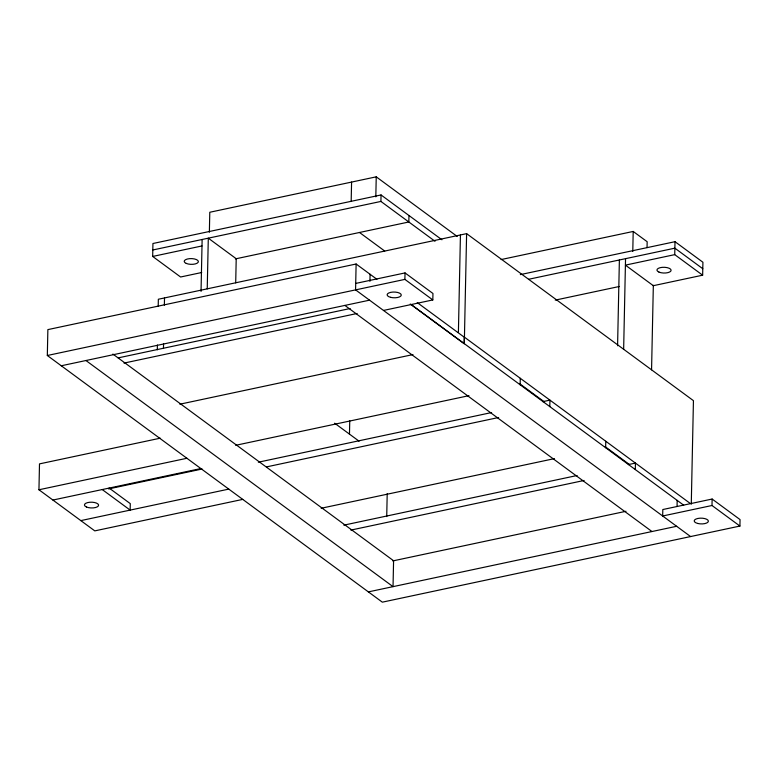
<?xml version="1.0" encoding="UTF-8"?>
<svg xmlns="http://www.w3.org/2000/svg" width="779" height="779" viewBox="0 0 779 779"><rect width="100%" height="100%" fill="white"/><g stroke="black" fill="none" stroke-linecap="round" stroke-linejoin="round"><path stroke-width="1.17" d="M242.746 499.388L94.785 530.879L38.95 489.767L39.495 463.885L160.231 438.188M739.914 526.059L711.996 505.503L662.676 516L662.812 509.534L712.133 499.037L740.05 519.593L739.914 526.059L382.333 602.167L47.324 355.497L47.87 329.614L356.12 264.003L376.929 279.301M201.722 272.504L180.592 277.003L152.674 256.447L152.937 243.506L381.048 194.954L441.927 239.776M157.29 349.82L157.397 345M158.205 306.468L158.351 299.243L466.611 233.642L693.437 400.659L691.275 504.198M163.454 348.505L163.561 343.685M164.369 305.164L164.515 297.938M201.04 291.424L202.131 239.484M207.233 288.902L208.295 238.17L236.212 258.725L235.706 282.884M209.366 232.259L209.785 212.258L376.238 176.833L457.244 236.475M351.183 200.904L351.582 182.082M349.469 434.117L349.752 420.826M356.12 264.003L355.575 289.885L690.593 536.556M369.928 281.336L370.083 274.266M375.819 196.834L376.238 176.833M435.003 241.256L380.912 201.43L381.048 194.954M386.725 516.565L387.202 493.691M405.031 272.923L432.949 293.479L432.822 299.944L404.895 279.388L405.031 272.923L355.711 283.42M408.965 215.51L408.829 221.986L235.375 258.901M458.403 332.477L460.438 234.956M464.303 343.656L466.611 233.642M520.138 384.768L520.275 378.292M549.799 406.609L549.935 400.133L542.797 401.652M605.634 447.721L605.77 441.245M617.581 345.749L619.383 259.982M623.648 349.265L625.547 258.667M632.782 251.451L633.2 231.451L501.092 259.563M635.304 469.562L635.44 463.086L628.293 464.605M647.037 247.605L647.164 241.724L633.2 231.451M651.565 369.821L653.338 285.26M675.004 241.694L702.921 262.25L702.648 275.191L674.731 254.636L675.004 241.694L520.333 274.617M677.058 506.282L677.175 500.381M711.996 505.503L712.133 499.037M152.801 249.981L380.912 201.43M152.674 256.447L201.995 245.95M47.324 355.497L404.895 279.388M61.278 365.77L369.538 300.168M118.194 357.882L350.151 308.513M123.997 363.092L357.152 313.47M528.522 279.31L674.867 248.17L702.785 268.726M383.492 310.441L432.822 299.944M674.731 254.636L625.41 265.133L653.328 285.689L702.648 275.191M555.252 300.119L619.5 286.448M179.842 404.204L412.987 354.581M235.686 445.306L468.958 395.664M38.95 489.767L186.911 458.276M52.914 500.05L200.875 468.549M108.593 488.92L202.102 469.016M258.346 462.2L491.617 412.549M266.535 466.894L498.628 417.505M80.831 520.606L228.792 489.105M321.182 508.259L554.463 458.617M343.841 525.153L577.112 475.502M350.852 530.1L584.123 480.458M392.723 560.938L625.995 511.287M368.379 591.894L676.639 526.283M359.508 232.483L384.719 251.042M464.44 337.18L690.291 503.477M417.252 302.603L464.265 337.219L464.138 343.695L410.26 304.024M519.866 383.852L544.317 401.847M604.932 446.484L629.374 464.479M411.156 304.511L683.689 505.191M344.873 305.417L651.974 531.531M334.639 423.201L359.08 441.196M112.887 354.065L393.58 560.744L393.035 586.645L85.943 360.521M109.109 488.034L130.288 503.633L130.151 510.109L102.234 489.553M697.702 523.459A7.089 2.882 1.2 0 0 708.384 521.18A7.089 2.882 1.2 0 0 697.809 518.463A7.089 2.882 1.2 0 0 697.702 523.459M658.976 272.095A7.089 2.882 1.2 0 0 670.855 271.053A7.089 2.882 1.2 0 0 662.247 267.343A7.089 2.882 1.2 0 0 658.976 272.095M186.239 263.409A7.089 2.882 1.2 0 0 198.119 262.367A7.089 2.882 1.2 0 0 189.511 258.657A7.089 2.882 1.2 0 0 186.239 263.409M86.479 507.012A7.089 2.882 1.2 0 0 98.358 505.961A7.089 2.882 1.2 0 0 89.751 502.251A7.089 2.882 1.2 0 0 86.479 507.012M390.6 297.335A7.089 2.882 1.2 0 0 401.282 295.066A7.089 2.882 1.2 0 0 390.707 292.349A7.089 2.882 1.2 0 0 390.6 297.335"/></g></svg>
